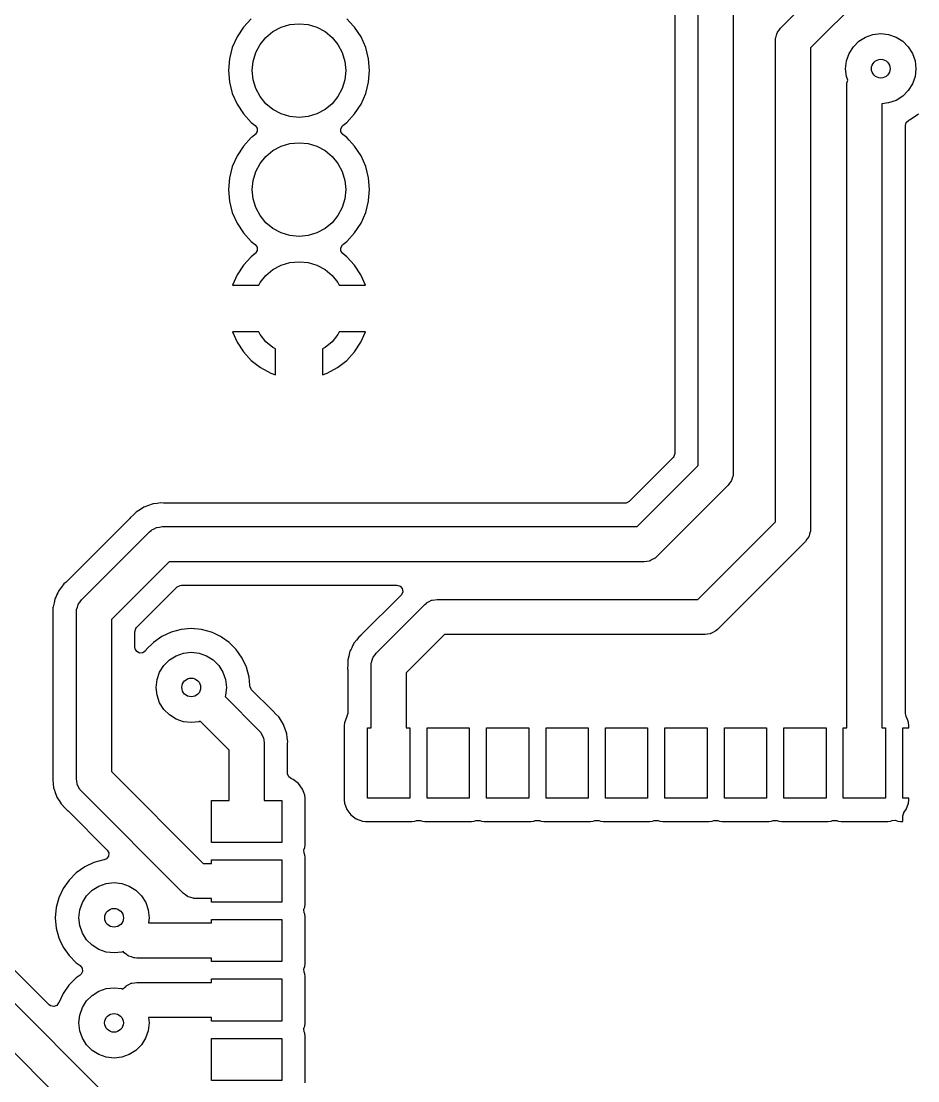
# Model space of a CAD drawing. Extents: x 4.71 to 7.86, y -5.32 to -1.9.
# Drawn here: x 5.755 to 6.508, y -4.566 to -3.676 of the extents above; entities that cross this region are included whole.
import ezdxf

# ---------------------------------------------------------------- set-up
doc = ezdxf.new("R2010")
doc.units = 0
doc.header["$MEASUREMENT"] = 0
doc.layers.add('BLACK', color=7, linetype='CONTINUOUS')

msp = doc.modelspace()

# ---------------------------------------------------------------- linework, layer by layer
at = {"layer": 'BLACK', "linetype": 'CONTINUOUS'}
for p, q in [((6.32375, -4.04908), (6.32375, -3.35637)), ((6.30404, -3.36011), (6.30404, -4.03889)), ((6.35328, -3.35888), (6.35328, -4.05519)), ((6.39303, -3.68156), (6.44984, -3.62476)), ((6.47072, -3.64564), (6.41824, -3.69812)), ((5.94797, -3.67359), (5.94134, -3.68079)), ((6.03405, -3.67987), (6.02827, -3.67359)), ((5.94134, -3.68079), (5.93599, -3.68899)), ((5.96028, -3.68936), (5.96625, -3.68446)), ((5.96625, -3.68446), (5.97305, -3.68083)), ((5.97305, -3.68083), (5.98044, -3.67859)), ((5.98044, -3.67859), (5.98812, -3.67783)), ((5.98812, -3.67783), (5.9958, -3.67859)), ((5.9958, -3.67859), (6.00319, -3.68083)), ((6.00319, -3.68083), (6.00999, -3.68446)), ((6.00999, -3.68446), (6.01596, -3.68936)), ((6.0349, -3.68079), (6.03405, -3.67987)), ((6.04025, -3.68899), (6.0349, -3.68079)), ((6.3896, -3.68756), (6.39021, -3.68552)), ((6.39021, -3.68552), (6.39039, -3.68527)), ((6.39039, -3.68527), (6.39049, -3.68498)), ((6.39049, -3.68498), (6.3918, -3.6833)), ((6.3918, -3.6833), (6.39303, -3.68156)), ((6.47072, -3.68684), (6.47729, -3.6861)), ((6.47729, -3.6861), (6.48386, -3.68684)), ((5.93599, -3.68899), (5.93205, -3.69795)), ((5.95175, -3.70213), (5.95538, -3.69533)), ((5.95538, -3.69533), (5.96028, -3.68936)), ((6.01596, -3.68936), (6.02085, -3.69533)), ((6.02085, -3.69533), (6.02449, -3.70213)), ((6.04418, -3.69795), (6.04025, -3.68899)), ((6.38871, -3.692), (6.38884, -3.69048)), ((6.38871, -4.09632), (6.38871, -3.692)), ((6.38882, -3.69018), (6.38888, -3.69)), ((6.38884, -3.69048), (6.38882, -3.69018)), ((6.38888, -3.69), (6.38891, -3.68957)), ((6.38891, -3.68957), (6.3896, -3.68756)), ((6.45421, -3.69721), (6.45888, -3.69254)), ((6.45888, -3.69254), (6.46448, -3.68902)), ((6.46448, -3.68902), (6.47072, -3.68684)), ((6.48386, -3.68684), (6.4901, -3.68902)), ((6.4901, -3.68902), (6.4957, -3.69254)), ((6.4957, -3.69254), (6.50038, -3.69721)), ((5.93205, -3.69795), (5.92965, -3.70744)), ((5.94951, -3.70952), (5.95175, -3.70213)), ((6.02449, -3.70213), (6.02673, -3.70952)), ((6.04659, -3.70744), (6.04418, -3.69795)), ((6.41824, -3.69812), (6.41824, -4.10244)), ((6.44851, -3.70905), (6.45069, -3.70281)), ((6.45069, -3.70281), (6.45421, -3.69721)), ((6.50038, -3.69721), (6.5039, -3.70281)), ((6.5039, -3.70281), (6.50608, -3.70905)), ((5.92965, -3.70744), (5.92884, -3.7172)), ((5.92965, -3.70744), (5.92965, -3.70744)), ((5.94875, -3.7172), (5.94951, -3.70952)), ((6.02673, -3.70952), (6.02749, -3.7172)), ((6.0474, -3.7172), (6.04659, -3.70744)), ((6.04659, -3.70744), (6.04659, -3.70744)), ((6.44776, -3.71562), (6.44851, -3.70905)), ((6.50608, -3.70905), (6.50682, -3.71562)), ((5.92884, -3.7172), (5.92884, -3.7172)), ((5.92884, -3.7172), (5.92965, -3.72696)), ((5.94951, -3.72488), (5.94875, -3.7172)), ((6.02749, -3.7172), (6.02673, -3.72488)), ((6.04659, -3.72696), (6.0474, -3.7172)), ((6.0474, -3.7172), (6.0474, -3.7172)), ((6.44851, -3.72219), (6.44776, -3.71562)), ((6.44956, -3.7252), (6.44851, -3.72219)), ((6.50608, -3.72219), (6.5039, -3.72844)), ((6.50682, -3.71562), (6.50608, -3.72219)), ((5.92965, -3.72696), (5.92965, -3.72696)), ((5.92965, -3.72696), (5.93205, -3.73645)), ((5.95175, -3.73227), (5.94951, -3.72488)), ((6.02673, -3.72488), (6.02449, -3.73227)), ((6.04418, -3.73645), (6.04659, -3.72696)), ((6.04659, -3.72696), (6.04659, -3.72696)), ((6.44875, -3.7294), (6.44888, -3.72788)), ((6.44875, -4.26949), (6.44875, -3.7294)), ((6.44886, -3.72758), (6.44892, -3.7274)), ((6.44888, -3.72788), (6.44886, -3.72758)), ((6.44892, -3.7274), (6.44895, -3.72697)), ((6.44895, -3.72697), (6.44956, -3.7252)), ((6.5039, -3.72844), (6.50038, -3.73403)), ((5.93205, -3.73645), (5.93599, -3.74541)), ((5.95538, -3.73907), (5.95175, -3.73227)), ((5.96028, -3.74504), (5.95538, -3.73907)), ((6.02085, -3.73907), (6.01596, -3.74504)), ((6.02449, -3.73227), (6.02085, -3.73907)), ((6.04025, -3.74541), (6.04418, -3.73645)), ((6.4957, -3.73871), (6.4901, -3.74223)), ((6.50038, -3.73403), (6.4957, -3.73871)), ((5.93599, -3.74541), (5.94134, -3.75361)), ((5.96625, -3.74993), (5.96028, -3.74504)), ((6.01596, -3.74504), (6.00999, -3.74993)), ((6.0349, -3.75361), (6.04025, -3.74541)), ((6.48386, -3.74441), (6.47828, -3.74504)), ((6.47828, -3.74504), (6.47828, -4.26949)), ((6.4901, -3.74223), (6.48386, -3.74441)), ((5.94134, -3.75361), (5.94134, -3.75361)), ((5.94134, -3.75361), (5.94797, -3.76081)), ((5.97305, -3.75357), (5.96625, -3.74993)), ((5.98044, -3.75581), (5.97305, -3.75357)), ((5.98812, -3.75657), (5.98044, -3.75581)), ((5.9958, -3.75581), (5.98812, -3.75657)), ((6.00319, -3.75357), (5.9958, -3.75581)), ((6.00999, -3.74993), (6.00319, -3.75357)), ((6.02827, -3.76081), (6.0349, -3.75361)), ((6.502, -3.75842), (6.50906, -3.75348)), ((5.94797, -3.76081), (5.95123, -3.76335)), ((5.95123, -3.76335), (5.95284, -3.76558)), ((5.95284, -3.76558), (5.95298, -3.76833)), ((6.02326, -3.76607), (6.02462, -3.76368)), ((6.0234, -3.76882), (6.02326, -3.76607)), ((6.02462, -3.76368), (6.02501, -3.76335)), ((6.02501, -3.76335), (6.02827, -3.76081)), ((6.49798, -3.76341), (6.49876, -3.76077)), ((6.49798, -3.9172), (6.49798, -3.76341)), ((6.49876, -3.76077), (6.5008, -3.75898)), ((6.5008, -3.75898), (6.502, -3.75842)), ((5.94797, -3.77359), (5.94134, -3.78079)), ((5.94892, -3.77285), (5.94797, -3.77359)), ((5.95123, -3.77105), (5.94892, -3.77285)), ((5.95162, -3.77072), (5.95123, -3.77105)), ((5.95298, -3.76833), (5.95162, -3.77072)), ((6.02501, -3.77105), (6.0234, -3.76882)), ((6.02827, -3.77359), (6.02501, -3.77105)), ((6.03026, -3.77576), (6.02827, -3.77359)), ((5.94134, -3.78079), (5.93599, -3.78899)), ((5.96028, -3.78936), (5.96625, -3.78446)), ((5.96625, -3.78446), (5.97305, -3.78083)), ((5.97305, -3.78083), (5.98044, -3.77859)), ((5.98044, -3.77859), (5.98812, -3.77783)), ((5.98812, -3.77783), (5.9958, -3.77859)), ((5.9958, -3.77859), (6.00319, -3.78083)), ((6.00319, -3.78083), (6.00999, -3.78446)), ((6.00999, -3.78446), (6.01596, -3.78936)), ((6.0349, -3.78079), (6.03026, -3.77576)), ((6.04025, -3.78899), (6.0349, -3.78079)), ((5.93599, -3.78899), (5.93205, -3.79795)), ((5.95538, -3.79533), (5.96028, -3.78936)), ((6.01596, -3.78936), (6.02085, -3.79533)), ((6.04418, -3.79795), (6.04025, -3.78899)), ((5.93205, -3.79795), (5.92965, -3.80744)), ((5.94951, -3.80952), (5.95175, -3.80213)), ((5.95175, -3.80213), (5.95538, -3.79533)), ((6.02085, -3.79533), (6.02449, -3.80213)), ((6.02449, -3.80213), (6.02673, -3.80952)), ((6.04659, -3.80744), (6.04418, -3.79795)), ((5.92965, -3.80744), (5.92884, -3.8172)), ((5.92965, -3.80744), (5.92965, -3.80744)), ((5.94875, -3.8172), (5.94951, -3.80952)), ((6.02673, -3.80952), (6.02749, -3.8172)), ((6.0474, -3.8172), (6.04659, -3.80744)), ((6.04659, -3.80744), (6.04659, -3.80744)), ((5.92884, -3.8172), (5.92884, -3.8172)), ((5.92884, -3.8172), (5.92965, -3.82696)), ((5.94951, -3.82488), (5.94875, -3.8172)), ((6.02749, -3.8172), (6.02673, -3.82488)), ((6.04663, -3.82647), (6.0474, -3.8172)), ((6.0474, -3.8172), (6.0474, -3.8172)), ((5.92965, -3.82696), (5.92965, -3.82696)), ((5.92965, -3.82696), (5.93205, -3.83645)), ((5.95175, -3.83227), (5.94951, -3.82488)), ((6.02673, -3.82488), (6.02449, -3.83227)), ((6.04418, -3.83645), (6.04659, -3.82696)), ((6.04659, -3.82696), (6.04663, -3.82647)), ((5.93205, -3.83645), (5.93599, -3.84541)), ((5.95538, -3.83907), (5.95175, -3.83227)), ((6.02449, -3.83227), (6.02085, -3.83907)), ((6.04025, -3.84541), (6.04418, -3.83645)), ((5.93599, -3.84541), (5.94134, -3.85361)), ((5.96028, -3.84504), (5.95538, -3.83907)), ((5.96625, -3.84993), (5.96028, -3.84504)), ((6.01596, -3.84504), (6.00999, -3.84993)), ((6.02085, -3.83907), (6.01596, -3.84504)), ((6.0349, -3.85361), (6.04025, -3.84541)), ((5.94134, -3.85361), (5.94134, -3.85361)), ((5.94134, -3.85361), (5.94797, -3.86081)), ((5.97305, -3.85357), (5.96625, -3.84993)), ((5.98044, -3.85581), (5.97305, -3.85357)), ((6.00319, -3.85357), (5.9958, -3.85581)), ((6.00999, -3.84993), (6.00319, -3.85357)), ((6.02827, -3.86081), (6.0349, -3.85361)), ((5.94797, -3.86081), (5.94797, -3.86081)), ((5.94797, -3.86081), (5.94797, -3.86081)), ((5.94797, -3.86081), (5.95125, -3.86336)), ((5.95125, -3.86336), (5.95285, -3.86559)), ((5.98812, -3.85657), (5.98044, -3.85581)), ((5.9958, -3.85581), (5.98812, -3.85657)), ((6.02324, -3.86608), (6.0246, -3.8637)), ((6.0246, -3.8637), (6.02499, -3.86336)), ((6.02499, -3.86336), (6.02827, -3.86081)), ((5.94799, -3.8736), (5.94136, -3.8808)), ((5.95125, -3.87106), (5.94799, -3.8736)), ((5.94799, -3.8736), (5.94799, -3.8736)), ((5.95163, -3.87073), (5.95125, -3.87106)), ((5.953, -3.86834), (5.95163, -3.87073)), ((5.95285, -3.86559), (5.953, -3.86834)), ((6.02339, -3.86883), (6.02324, -3.86608)), ((6.02499, -3.87106), (6.02339, -3.86883)), ((6.02825, -3.8736), (6.02499, -3.87106)), ((6.03488, -3.8808), (6.02825, -3.8736)), ((6.02825, -3.8736), (6.02825, -3.8736)), ((5.94136, -3.8808), (5.936, -3.889)), ((5.96625, -3.88446), (5.97305, -3.88083)), ((5.97305, -3.88083), (5.98044, -3.87859)), ((5.98044, -3.87859), (5.98812, -3.87783)), ((5.98812, -3.87783), (5.9958, -3.87859)), ((5.9958, -3.87859), (6.00319, -3.88083)), ((6.00319, -3.88083), (6.00999, -3.88446)), ((6.04023, -3.889), (6.03488, -3.8808)), ((5.936, -3.889), (5.93227, -3.89751)), ((5.95538, -3.89533), (5.96028, -3.88936)), ((5.96028, -3.88936), (5.96625, -3.88446)), ((6.00999, -3.88446), (6.01596, -3.88936)), ((6.01596, -3.88936), (6.02085, -3.89533)), ((6.04397, -3.89751), (6.04023, -3.889)), ((5.93227, -3.89751), (5.93227, -3.89751)), ((5.93227, -3.89751), (5.95421, -3.89751)), ((5.95421, -3.89751), (5.95538, -3.89533)), ((6.02085, -3.89533), (6.02202, -3.89751)), ((6.02202, -3.89751), (6.04397, -3.89751)), ((6.04397, -3.89751), (6.04397, -3.89751)), ((6.49798, -3.93688), (6.49798, -3.9172)), ((5.95421, -3.93688), (5.93227, -3.93688)), ((5.93227, -3.93688), (5.936, -3.9454)), ((5.95538, -3.93907), (5.95421, -3.93688)), ((5.96028, -3.94504), (5.95538, -3.93907)), ((6.02085, -3.93907), (6.01596, -3.94504)), ((6.02202, -3.93688), (6.02085, -3.93907)), ((6.04397, -3.93688), (6.02202, -3.93688)), ((6.04023, -3.9454), (6.04397, -3.93688)), ((6.49798, -4.24981), (6.49798, -3.93688)), ((5.936, -3.9454), (5.94136, -3.9536)), ((5.94136, -3.9536), (5.94799, -3.9608)), ((5.96625, -3.94993), (5.96028, -3.94504)), ((5.96843, -3.9511), (5.96625, -3.94993)), ((5.96843, -3.97288), (5.96843, -3.9511)), ((6.00999, -3.94993), (6.0078, -3.9511)), ((6.0078, -3.9511), (6.0078, -3.97288)), ((6.01596, -3.94504), (6.00999, -3.94993)), ((6.02825, -3.9608), (6.03488, -3.9536)), ((6.03488, -3.9536), (6.04023, -3.9454)), ((5.94799, -3.9608), (5.94799, -3.9608)), ((5.94799, -3.9608), (5.95571, -3.96681)), ((6.02053, -3.96681), (6.02825, -3.9608)), ((6.02825, -3.9608), (6.02825, -3.9608)), ((5.95571, -3.96681), (5.95571, -3.96681)), ((5.95571, -3.96681), (5.96432, -3.97147)), ((5.96432, -3.97147), (5.96432, -3.97147)), ((5.96432, -3.97147), (5.96843, -3.97288)), ((6.0078, -3.97288), (6.01192, -3.97147)), ((6.01192, -3.97147), (6.02053, -3.96681)), ((6.01192, -3.97147), (6.01192, -3.97147)), ((6.02053, -3.96681), (6.02053, -3.96681)), ((6.30261, -4.04234), (6.26563, -4.07933)), ((6.30327, -4.04153), (6.30261, -4.04234)), ((6.30404, -4.03889), (6.30327, -4.04153)), ((6.27236, -4.10047), (6.32375, -4.04908)), ((6.35238, -4.05964), (6.35178, -4.06168)), ((6.35308, -4.05762), (6.35238, -4.05964)), ((6.35311, -4.05719), (6.35308, -4.05762)), ((6.35316, -4.05702), (6.35311, -4.05719)), ((6.35328, -4.05519), (6.35315, -4.05671)), ((6.35315, -4.05671), (6.35316, -4.05702)), ((6.34895, -4.06563), (6.28891, -4.12567)), ((6.35019, -4.0639), (6.34895, -4.06563)), ((6.3515, -4.06222), (6.35019, -4.0639)), ((6.3516, -4.06193), (6.3515, -4.06222)), ((6.35178, -4.06168), (6.3516, -4.06193)), ((5.85479, -4.08594), (5.85198, -4.08763)), ((5.85756, -4.08417), (5.85479, -4.08594)), ((5.8584, -4.08377), (5.85756, -4.08417)), ((5.85756, -4.08417), (5.85756, -4.08417)), ((5.86151, -4.08272), (5.8584, -4.08376)), ((5.8584, -4.08376), (5.8584, -4.08376)), ((5.8584, -4.08376), (5.8584, -4.08377)), ((5.86459, -4.08158), (5.86151, -4.08272)), ((5.8646, -4.08158), (5.86459, -4.08158)), ((5.8655, -4.08137), (5.8646, -4.08158)), ((5.86551, -4.08137), (5.8655, -4.08137)), ((5.86877, -4.08101), (5.86551, -4.08137)), ((5.87202, -4.08057), (5.86877, -4.08101)), ((5.87426, -4.08075), (5.87202, -4.08057)), ((5.87202, -4.08057), (5.87202, -4.08057)), ((5.87202, -4.08057), (5.87202, -4.08057)), ((5.87446, -4.08076), (5.87426, -4.08075)), ((6.26217, -4.08076), (5.87446, -4.08076)), ((6.26321, -4.08065), (6.26217, -4.08076)), ((6.26563, -4.07933), (6.26321, -4.08065)), ((5.84594, -4.0935), (5.79237, -4.14708)), ((5.84653, -4.09279), (5.84594, -4.0935)), ((5.84654, -4.09278), (5.84653, -4.09279)), ((5.84892, -4.09053), (5.84654, -4.09278)), ((5.84654, -4.09278), (5.84654, -4.09278)), ((5.85124, -4.08821), (5.84892, -4.09053)), ((5.85125, -4.0882), (5.85124, -4.08821)), ((5.85124, -4.08821), (5.85124, -4.08821)), ((5.85197, -4.08763), (5.85125, -4.0882)), ((5.85198, -4.08763), (5.85197, -4.08763)), ((5.85198, -4.08763), (5.85198, -4.08763)), ((5.80524, -4.16207), (5.86252, -4.10479)), ((5.86252, -4.10479), (5.86369, -4.10381)), ((5.86369, -4.10381), (5.86389, -4.10358)), ((5.86389, -4.10358), (5.86406, -4.10349)), ((5.86406, -4.10349), (5.86438, -4.10322)), ((5.86438, -4.10322), (5.8663, -4.10228)), ((5.8663, -4.10228), (5.86817, -4.10127)), ((5.86817, -4.10127), (5.86847, -4.10122)), ((5.86847, -4.10122), (5.86875, -4.10108)), ((5.86875, -4.10108), (5.87086, -4.10082)), ((5.87086, -4.10082), (5.87296, -4.10047)), ((5.87296, -4.10047), (6.27236, -4.10047)), ((6.32342, -4.16161), (6.38871, -4.09632)), ((6.41804, -4.10487), (6.41734, -4.10688)), ((6.41807, -4.10444), (6.41804, -4.10487)), ((6.41812, -4.10426), (6.41807, -4.10444)), ((6.41824, -4.10244), (6.41811, -4.10396)), ((6.41811, -4.10396), (6.41812, -4.10426)), ((6.41391, -4.11288), (6.33997, -4.18682)), ((6.41515, -4.11114), (6.41391, -4.11288)), ((6.41646, -4.10946), (6.41515, -4.11114)), ((6.41656, -4.10917), (6.41646, -4.10946)), ((6.41674, -4.10892), (6.41656, -4.10917)), ((6.41734, -4.10688), (6.41674, -4.10892)), ((5.87908, -4.12999), (5.83044, -4.17863)), ((6.27847, -4.12999), (5.87908, -4.12999)), ((6.28057, -4.12964), (6.27847, -4.12999)), ((6.28269, -4.12938), (6.28057, -4.12964)), ((6.28296, -4.12925), (6.28269, -4.12938)), ((6.28327, -4.12919), (6.28296, -4.12925)), ((6.28514, -4.12818), (6.28327, -4.12919)), ((6.28705, -4.12725), (6.28514, -4.12818)), ((6.28738, -4.12697), (6.28705, -4.12725)), ((6.28754, -4.12688), (6.28738, -4.12697)), ((6.28775, -4.12666), (6.28754, -4.12688)), ((6.28891, -4.12567), (6.28775, -4.12666)), ((5.79051, -4.14867), (5.78852, -4.15128)), ((5.79222, -4.14721), (5.79051, -4.14867)), ((5.79237, -4.14708), (5.79222, -4.14721)), ((5.78459, -4.15762), (5.78386, -4.15909)), ((5.7853, -4.15608), (5.78459, -4.15762)), ((5.78597, -4.15464), (5.7853, -4.15608)), ((5.78646, -4.15385), (5.78597, -4.15463)), ((5.78597, -4.15463), (5.78597, -4.15464)), ((5.78597, -4.15464), (5.78597, -4.15464)), ((5.78852, -4.15128), (5.78646, -4.15384)), ((5.78646, -4.15384), (5.78646, -4.15384)), ((5.78646, -4.15384), (5.78646, -4.15385)), ((5.85158, -4.18536), (5.88581, -4.15113)), ((5.88581, -4.15113), (5.88822, -4.14981)), ((5.88822, -4.14981), (5.88926, -4.1497)), ((5.88926, -4.1497), (6.07048, -4.1497)), ((6.07393, -4.15803), (6.0402, -4.19176)), ((6.07048, -4.1497), (6.07312, -4.15047)), ((6.07312, -4.15047), (6.07492, -4.15255)), ((6.07417, -4.15778), (6.07393, -4.15803)), ((6.07531, -4.15528), (6.07417, -4.15778)), ((6.07492, -4.15255), (6.07531, -4.15528)), ((5.78212, -4.16465), (5.78132, -4.16783)), ((5.78282, -4.16144), (5.78212, -4.16465)), ((5.78313, -4.16057), (5.78282, -4.16144)), ((5.78282, -4.16144), (5.78282, -4.16144)), ((5.78282, -4.16144), (5.78282, -4.16144)), ((5.78386, -4.15909), (5.78313, -4.16056)), ((5.78313, -4.16056), (5.78313, -4.16056)), ((5.78313, -4.16056), (5.78313, -4.16057)), ((5.80181, -4.16807), (5.80241, -4.16603)), ((5.80241, -4.16603), (5.80259, -4.16578)), ((5.80259, -4.16578), (5.80269, -4.16549)), ((5.80269, -4.16549), (5.804, -4.16381)), ((5.804, -4.16381), (5.80524, -4.16207)), ((6.05307, -4.20676), (6.09389, -4.16594)), ((6.09389, -4.16594), (6.09506, -4.16495)), ((6.09506, -4.16495), (6.09526, -4.16473)), ((6.09526, -4.16473), (6.09542, -4.16464)), ((6.09542, -4.16464), (6.09575, -4.16436)), ((6.09575, -4.16436), (6.09766, -4.16343)), ((6.09766, -4.16343), (6.09954, -4.16241)), ((6.09954, -4.16241), (6.09984, -4.16236)), ((6.09984, -4.16236), (6.10012, -4.16223)), ((6.10012, -4.16223), (6.10223, -4.16196)), ((6.10223, -4.16196), (6.10433, -4.16161)), ((6.10433, -4.16161), (6.32342, -4.16161)), ((5.78121, -4.17205), (5.78112, -4.17533)), ((5.78112, -4.17533), (5.78112, -4.17534)), ((5.78112, -4.17534), (5.78121, -4.17626)), ((5.78132, -4.16784), (5.78121, -4.16876)), ((5.78121, -4.16876), (5.78121, -4.16877)), ((5.78121, -4.16877), (5.78121, -4.17205)), ((5.78121, -4.17626), (5.78121, -4.31091)), ((5.78132, -4.16783), (5.78132, -4.16784)), ((5.80091, -4.17251), (5.80104, -4.17099)), ((5.80091, -4.31241), (5.80091, -4.17251)), ((5.80103, -4.17069), (5.80108, -4.17051)), ((5.80104, -4.17099), (5.80103, -4.17069)), ((5.80108, -4.17051), (5.80112, -4.17008)), ((5.80112, -4.17008), (5.80181, -4.16807)), ((5.83044, -4.17863), (5.83044, -4.30629)), ((5.85015, -4.18881), (5.85092, -4.18617)), ((5.85015, -4.20195), (5.85015, -4.18881)), ((5.85092, -4.18617), (5.85158, -4.18536)), ((5.87281, -4.19281), (5.86576, -4.19775)), ((5.88062, -4.18917), (5.87281, -4.19281)), ((5.87281, -4.19281), (5.87281, -4.19281)), ((5.88894, -4.18694), (5.88062, -4.18917)), ((5.88062, -4.18917), (5.88062, -4.18917)), ((5.8918, -4.18669), (5.88894, -4.18694)), ((5.88894, -4.18694), (5.88894, -4.18694)), ((5.89752, -4.18619), (5.8918, -4.18669)), ((5.9061, -4.18694), (5.89752, -4.18619)), ((5.89752, -4.18619), (5.89752, -4.18619)), ((5.91442, -4.18917), (5.9061, -4.18694)), ((5.91443, -4.18917), (5.91442, -4.18917)), ((5.91442, -4.18917), (5.91442, -4.18917)), ((5.91698, -4.19036), (5.91443, -4.18917)), ((5.92223, -4.19281), (5.91698, -4.19036)), ((5.923, -4.19335), (5.92223, -4.19281)), ((5.92929, -4.19775), (5.923, -4.19335)), ((6.03834, -4.19335), (6.03636, -4.19596)), ((6.04006, -4.1919), (6.03834, -4.19335)), ((6.0402, -4.19176), (6.04006, -4.1919)), ((6.11045, -4.19114), (6.07828, -4.22331)), ((6.32953, -4.19114), (6.11045, -4.19114)), ((6.33163, -4.19079), (6.32953, -4.19114)), ((6.33374, -4.19053), (6.33163, -4.19079)), ((6.33402, -4.19039), (6.33374, -4.19053)), ((6.33432, -4.19034), (6.33402, -4.19039)), ((6.3362, -4.18933), (6.33432, -4.19034)), ((6.33811, -4.18839), (6.3362, -4.18933)), ((6.33844, -4.18812), (6.33811, -4.18839)), ((6.3386, -4.18803), (6.33844, -4.18812)), ((6.33881, -4.1878), (6.3386, -4.18803)), ((6.33997, -4.18682), (6.33881, -4.1878)), ((5.85029, -4.20314), (5.85015, -4.20195)), ((5.86576, -4.19775), (5.85966, -4.20384)), ((5.93252, -4.20098), (5.92929, -4.19775)), ((5.93538, -4.20384), (5.93252, -4.20098)), ((6.03243, -4.2023), (6.03188, -4.2034)), ((6.03319, -4.20064), (6.03243, -4.2023)), ((6.0338, -4.19932), (6.03319, -4.20064)), ((6.03381, -4.19931), (6.0338, -4.19932)), ((6.0338, -4.19932), (6.0338, -4.19932)), ((6.0343, -4.19853), (6.03381, -4.19931)), ((6.03636, -4.19596), (6.0343, -4.19852)), ((6.0343, -4.19852), (6.0343, -4.19852)), ((6.0343, -4.19852), (6.0343, -4.19853)), ((5.85169, -4.20551), (5.85029, -4.20314)), ((5.85414, -4.20675), (5.85169, -4.20551)), ((5.85688, -4.20647), (5.85414, -4.20675)), ((5.85903, -4.20475), (5.85688, -4.20647)), ((5.85966, -4.20384), (5.85903, -4.20475)), ((5.87911, -4.21253), (5.88471, -4.20901)), ((5.88471, -4.20901), (5.89095, -4.20682)), ((5.89095, -4.20682), (5.89752, -4.20608)), ((5.89752, -4.20608), (5.90409, -4.20682)), ((5.90409, -4.20682), (5.91033, -4.20901)), ((5.91033, -4.20901), (5.91593, -4.21253)), ((5.94032, -4.2109), (5.93538, -4.20384)), ((5.94396, -4.21871), (5.94032, -4.2109)), ((5.94032, -4.2109), (5.94032, -4.2109)), ((5.94032, -4.2109), (5.94032, -4.2109)), ((6.02995, -4.20933), (6.02916, -4.21252)), ((6.03066, -4.20613), (6.02995, -4.20933)), ((6.03097, -4.20525), (6.03066, -4.20612)), ((6.03066, -4.20612), (6.03066, -4.20612)), ((6.03066, -4.20612), (6.03066, -4.20613)), ((6.03188, -4.2034), (6.03097, -4.20524)), ((6.03097, -4.20524), (6.03097, -4.20524)), ((6.03097, -4.20524), (6.03097, -4.20525)), ((6.04964, -4.21275), (6.05025, -4.21071)), ((6.05025, -4.21071), (6.05043, -4.21046)), ((6.05043, -4.21046), (6.05053, -4.21017)), ((6.05053, -4.21017), (6.05184, -4.20849)), ((6.05184, -4.20849), (6.05307, -4.20676)), ((5.87092, -4.2228), (5.87444, -4.2172)), ((5.87444, -4.2172), (5.87911, -4.21253)), ((5.91593, -4.21253), (5.92061, -4.2172)), ((5.92061, -4.2172), (5.92413, -4.2228)), ((5.94619, -4.22703), (5.94396, -4.21871)), ((6.02904, -4.21673), (6.02896, -4.22001)), ((6.02896, -4.22001), (6.02896, -4.22002)), ((6.02896, -4.22002), (6.02904, -4.22094)), ((6.02905, -4.21344), (6.02904, -4.21345)), ((6.02904, -4.21345), (6.02904, -4.21673)), ((6.02916, -4.21252), (6.02905, -4.21344)), ((6.02916, -4.21252), (6.02916, -4.21252)), ((6.04875, -4.2172), (6.04888, -4.21568)), ((6.04875, -4.26949), (6.04875, -4.2172)), ((6.04886, -4.21537), (6.04892, -4.21519)), ((6.04888, -4.21568), (6.04886, -4.21537)), ((6.04892, -4.21519), (6.04895, -4.21477)), ((6.04895, -4.21477), (6.04964, -4.21275)), ((5.86799, -4.23561), (5.86874, -4.22904)), ((5.86874, -4.22904), (5.87092, -4.2228)), ((5.92413, -4.2228), (5.92631, -4.22904)), ((5.92631, -4.22904), (5.92705, -4.23561)), ((5.94677, -4.23369), (5.94619, -4.22703)), ((6.02904, -4.22094), (6.02904, -4.25739)), ((6.07828, -4.22331), (6.07828, -4.26949)), ((5.86874, -4.24218), (5.86799, -4.23561)), ((5.92705, -4.23561), (5.92631, -4.24218)), ((5.94685, -4.23458), (5.94677, -4.23369)), ((5.94695, -4.23519), (5.94685, -4.23458)), ((5.94826, -4.23761), (5.94695, -4.23519)), ((5.96575, -4.2551), (5.94826, -4.23761)), ((5.87092, -4.24842), (5.86874, -4.24218)), ((5.92631, -4.24218), (5.92596, -4.24317)), ((5.92596, -4.24317), (5.95446, -4.27167)), ((5.87444, -4.25402), (5.87092, -4.24842)), ((5.87911, -4.2587), (5.87444, -4.25402)), ((5.96646, -4.25568), (5.96575, -4.2551)), ((5.96647, -4.25569), (5.96646, -4.25568)), ((5.96873, -4.25807), (5.96647, -4.25569)), ((6.49798, -4.25739), (6.49798, -4.24981)), ((5.88471, -4.26222), (5.87911, -4.2587)), ((5.89095, -4.2644), (5.88471, -4.26222)), ((5.89752, -4.26514), (5.89095, -4.2644)), ((5.90409, -4.2644), (5.89752, -4.26514)), ((5.90508, -4.26405), (5.90409, -4.2644)), ((5.92926, -4.28823), (5.90508, -4.26405)), ((5.97105, -4.26039), (5.96873, -4.25807)), ((5.97105, -4.2604), (5.97105, -4.26039)), ((5.97162, -4.26113), (5.97105, -4.2604)), ((5.97163, -4.26113), (5.97162, -4.26113)), ((5.97254, -4.26265), (5.97163, -4.26113)), ((5.97332, -4.26394), (5.97254, -4.26265)), ((5.97509, -4.26671), (5.97332, -4.26394)), ((6.02634, -4.26526), (6.0261, -4.26756)), ((6.02832, -4.25995), (6.02634, -4.26526)), ((6.02845, -4.25973), (6.02832, -4.25995)), ((6.02904, -4.25739), (6.02845, -4.25973)), ((6.49858, -4.25973), (6.49798, -4.25739)), ((6.4987, -4.25995), (6.49858, -4.25973)), ((6.49969, -4.26261), (6.4987, -4.25995)), ((6.4987, -4.25995), (6.4987, -4.25995)), ((6.50019, -4.26394), (6.49969, -4.26261)), ((6.50068, -4.26526), (6.50019, -4.26394)), ((6.50093, -4.26761), (6.50068, -4.26526)), ((5.95446, -4.27167), (5.95545, -4.27284)), ((5.95545, -4.27284), (5.95568, -4.27305)), ((5.95568, -4.27305), (5.95576, -4.27321)), ((5.95576, -4.27321), (5.95604, -4.27354)), ((5.95604, -4.27354), (5.95698, -4.27545)), ((5.97509, -4.26672), (5.97509, -4.26671)), ((5.97549, -4.26755), (5.97509, -4.26672)), ((5.97549, -4.26756), (5.97549, -4.26755)), ((5.97654, -4.27067), (5.97549, -4.26756)), ((5.97549, -4.26756), (5.97549, -4.26756)), ((5.97767, -4.27375), (5.97654, -4.27067)), ((5.97788, -4.27465), (5.97767, -4.27375)), ((5.97767, -4.27375), (5.97767, -4.27375)), ((6.0261, -4.26756), (6.02609, -4.26761)), ((6.02609, -4.26761), (6.02609, -4.26761)), ((6.02609, -4.26761), (6.02609, -4.33043)), ((6.0458, -4.32855), (6.0458, -4.26949)), ((6.0458, -4.26949), (6.04875, -4.26949)), ((6.07828, -4.26949), (6.08123, -4.26949)), ((6.08123, -4.26949), (6.08123, -4.32855)), ((6.0958, -4.32855), (6.0958, -4.26949)), ((6.0958, -4.26949), (6.13123, -4.26949)), ((6.13123, -4.26949), (6.13123, -4.32855)), ((6.1458, -4.32855), (6.1458, -4.26949)), ((6.1458, -4.26949), (6.18123, -4.26949)), ((6.18123, -4.26949), (6.18123, -4.32855)), ((6.1958, -4.32855), (6.1958, -4.26949)), ((6.1958, -4.26949), (6.23123, -4.26949)), ((6.23123, -4.26949), (6.23123, -4.32855)), ((6.2458, -4.32855), (6.2458, -4.26949)), ((6.2458, -4.26949), (6.28123, -4.26949)), ((6.28123, -4.26949), (6.28123, -4.32855)), ((6.2958, -4.32855), (6.2958, -4.26949)), ((6.2958, -4.26949), (6.33123, -4.26949)), ((6.33123, -4.26949), (6.33123, -4.32855)), ((6.3458, -4.32855), (6.3458, -4.26949)), ((6.3458, -4.26949), (6.38123, -4.26949)), ((6.38123, -4.26949), (6.38123, -4.32855)), ((6.3958, -4.32855), (6.3958, -4.26949)), ((6.3958, -4.26949), (6.43123, -4.26949)), ((6.43123, -4.26949), (6.43123, -4.32855)), ((6.4458, -4.32855), (6.4458, -4.26949)), ((6.4458, -4.26949), (6.44875, -4.26949)), ((6.47828, -4.26949), (6.48123, -4.26949)), ((6.48123, -4.26949), (6.48123, -4.32855)), ((6.4958, -4.32855), (6.4958, -4.26949)), ((6.4958, -4.26949), (6.50093, -4.26949)), ((6.50093, -4.26949), (6.50093, -4.26761)), ((5.95698, -4.27545), (5.95799, -4.27732)), ((5.95799, -4.27732), (5.95804, -4.27762)), ((5.95804, -4.27762), (5.95817, -4.2779)), ((5.95817, -4.2779), (5.95844, -4.28001)), ((5.95844, -4.28001), (5.95879, -4.28211)), ((5.95879, -4.28211), (5.95879, -4.33052)), ((5.97789, -4.27466), (5.97788, -4.27465)), ((5.97824, -4.27792), (5.97789, -4.27466)), ((5.97868, -4.28118), (5.97824, -4.27792)), ((5.9785, -4.28342), (5.97857, -4.28261)), ((5.97857, -4.28261), (5.97868, -4.28118)), ((5.92926, -4.33052), (5.92926, -4.28823)), ((5.97849, -4.28361), (5.9785, -4.28342)), ((5.97849, -4.30794), (5.97849, -4.28361)), ((5.83044, -4.30629), (5.90762, -4.38347)), ((5.97851, -4.30829), (5.97849, -4.30794)), ((5.97947, -4.31086), (5.97851, -4.30829)), ((5.7812, -4.3111), (5.78102, -4.31334)), ((5.78102, -4.31334), (5.78146, -4.3166)), ((5.78121, -4.31091), (5.7812, -4.3111)), ((5.78146, -4.3166), (5.78182, -4.31986)), ((5.80126, -4.31451), (5.80091, -4.31241)), ((5.80153, -4.31662), (5.80126, -4.31451)), ((5.80166, -4.3169), (5.80153, -4.31662)), ((5.80171, -4.3172), (5.80166, -4.3169)), ((5.80273, -4.31907), (5.80171, -4.3172)), ((5.98167, -4.31251), (5.97947, -4.31086)), ((5.98309, -4.31304), (5.98167, -4.31251)), ((5.98763, -4.31644), (5.98309, -4.31304)), ((5.99102, -4.32098), (5.98763, -4.31644)), ((5.98763, -4.31644), (5.98763, -4.31644)), ((5.78182, -4.31986), (5.78182, -4.31986)), ((5.78182, -4.31986), (5.78182, -4.31987)), ((5.78182, -4.31987), (5.78203, -4.32077)), ((5.78203, -4.32077), (5.78203, -4.32077)), ((5.78203, -4.32077), (5.78203, -4.32077)), ((5.78203, -4.32077), (5.78203, -4.32077)), ((5.78203, -4.32077), (5.78211, -4.32098)), ((5.78211, -4.32098), (5.78316, -4.32385)), ((5.78316, -4.32385), (5.78421, -4.32696)), ((5.78421, -4.32696), (5.78421, -4.32696)), ((5.78421, -4.32696), (5.78421, -4.32697)), ((5.78421, -4.32697), (5.78461, -4.3278)), ((5.80366, -4.32098), (5.80273, -4.31907)), ((5.80394, -4.32131), (5.80366, -4.32098)), ((5.80403, -4.32147), (5.80394, -4.32131)), ((5.80425, -4.32168), (5.80403, -4.32147)), ((5.80524, -4.32285), (5.80425, -4.32168)), ((5.89107, -4.40867), (5.80524, -4.32285)), ((5.9921, -4.32385), (5.99102, -4.32098)), ((5.99102, -4.32098), (5.99102, -4.32098)), ((5.993, -4.32628), (5.9921, -4.32385)), ((5.99326, -4.32863), (5.993, -4.32628)), ((5.78461, -4.3278), (5.78462, -4.32781)), ((5.78462, -4.32781), (5.78462, -4.32781)), ((5.78462, -4.32781), (5.78462, -4.32781)), ((5.78462, -4.32781), (5.78514, -4.32863)), ((5.78514, -4.32863), (5.78629, -4.33043)), ((5.78629, -4.33043), (5.78638, -4.33058)), ((5.78638, -4.33058), (5.78808, -4.33339)), ((5.78808, -4.33339), (5.78808, -4.33339)), ((5.78808, -4.33339), (5.78865, -4.33412)), ((5.78865, -4.33412), (5.78865, -4.33413)), ((5.78865, -4.33413), (5.79098, -4.33645)), ((5.79098, -4.33645), (5.79253, -4.33809)), ((5.9145, -4.36595), (5.9145, -4.33052)), ((5.9145, -4.33052), (5.92926, -4.33052)), ((5.95879, -4.33052), (5.97355, -4.33052)), ((5.97355, -4.33052), (5.97355, -4.36595)), ((5.99326, -4.36783), (5.99326, -4.32863)), ((6.02609, -4.33043), (6.02609, -4.33043)), ((6.02609, -4.33043), (6.02634, -4.33278)), ((6.02634, -4.33278), (6.02832, -4.33809)), ((6.08123, -4.32855), (6.0458, -4.32855)), ((6.13123, -4.32855), (6.0958, -4.32855)), ((6.18123, -4.32855), (6.1458, -4.32855)), ((6.23123, -4.32855), (6.1958, -4.32855)), ((6.28123, -4.32855), (6.2458, -4.32855)), ((6.33123, -4.32855), (6.2958, -4.32855)), ((6.38123, -4.32855), (6.3458, -4.32855)), ((6.43123, -4.32855), (6.3958, -4.32855)), ((6.48123, -4.32855), (6.4458, -4.32855)), ((6.50093, -4.32855), (6.4958, -4.32855)), ((6.4987, -4.33809), (6.50068, -4.33278)), ((6.50068, -4.33278), (6.50093, -4.33043)), ((6.50093, -4.33043), (6.50093, -4.32855)), ((5.79253, -4.33809), (5.79323, -4.33883)), ((5.79323, -4.33883), (5.79324, -4.33884)), ((5.79324, -4.33884), (5.79395, -4.33942)), ((5.79395, -4.33942), (5.82678, -4.37225)), ((6.02832, -4.33809), (6.02832, -4.33809)), ((6.02832, -4.33809), (6.03172, -4.34262)), ((6.03172, -4.34262), (6.03172, -4.34262)), ((6.03172, -4.34262), (6.03626, -4.34602)), ((6.4958, -4.34359), (6.49657, -4.34095)), ((6.4958, -4.34823), (6.4958, -4.34359)), ((6.49657, -4.34095), (6.49677, -4.34067)), ((6.49677, -4.34067), (6.4987, -4.33809)), ((6.03626, -4.34602), (6.03626, -4.34602)), ((6.03626, -4.34602), (6.04156, -4.348)), ((6.04156, -4.348), (6.04156, -4.348)), ((6.04156, -4.348), (6.04184, -4.34803)), ((6.04184, -4.34803), (6.04391, -4.34825)), ((6.04391, -4.34825), (6.08311, -4.34825)), ((6.08311, -4.34825), (6.08546, -4.348)), ((6.08546, -4.348), (6.08681, -4.3475)), ((6.08681, -4.3475), (6.08955, -4.3473)), ((6.08955, -4.3473), (6.09022, -4.3475)), ((6.09022, -4.3475), (6.09156, -4.348)), ((6.09156, -4.348), (6.09156, -4.348)), ((6.09156, -4.348), (6.09184, -4.34803)), ((6.09184, -4.34803), (6.09391, -4.34825)), ((6.09391, -4.34825), (6.13311, -4.34825)), ((6.13311, -4.34825), (6.13546, -4.348)), ((6.13546, -4.348), (6.13681, -4.3475)), ((6.13681, -4.3475), (6.13955, -4.3473)), ((6.13955, -4.3473), (6.14022, -4.3475)), ((6.14022, -4.3475), (6.14156, -4.348)), ((6.14156, -4.348), (6.14156, -4.348)), ((6.14156, -4.348), (6.14184, -4.34803)), ((6.14184, -4.34803), (6.14391, -4.34825)), ((6.14391, -4.34825), (6.18311, -4.34825)), ((6.18311, -4.34825), (6.18546, -4.348)), ((6.18546, -4.348), (6.18681, -4.3475)), ((6.18681, -4.3475), (6.18955, -4.3473)), ((6.18955, -4.3473), (6.19022, -4.3475)), ((6.19022, -4.3475), (6.19156, -4.348)), ((6.19156, -4.348), (6.19156, -4.348)), ((6.19156, -4.348), (6.19184, -4.34803)), ((6.19184, -4.34803), (6.19391, -4.34825)), ((6.19391, -4.34825), (6.23311, -4.34825)), ((6.23311, -4.34825), (6.23546, -4.348)), ((6.23546, -4.348), (6.23681, -4.3475)), ((6.23681, -4.3475), (6.23955, -4.3473)), ((6.23955, -4.3473), (6.24022, -4.3475)), ((6.24022, -4.3475), (6.24156, -4.348)), ((6.24156, -4.348), (6.24156, -4.348)), ((6.24156, -4.348), (6.24184, -4.34803)), ((6.24184, -4.34803), (6.24391, -4.34825)), ((6.24391, -4.34825), (6.28311, -4.34825)), ((6.28311, -4.34825), (6.28546, -4.348)), ((6.28546, -4.348), (6.28681, -4.3475)), ((6.28681, -4.3475), (6.28955, -4.3473)), ((6.28955, -4.3473), (6.29022, -4.3475)), ((6.29022, -4.3475), (6.29156, -4.348)), ((6.29156, -4.348), (6.29156, -4.348)), ((6.29156, -4.348), (6.29184, -4.34803)), ((6.29184, -4.34803), (6.29391, -4.34825)), ((6.29391, -4.34825), (6.33311, -4.34825)), ((6.33311, -4.34825), (6.33546, -4.348)), ((6.33546, -4.348), (6.33681, -4.3475)), ((6.33681, -4.3475), (6.33955, -4.3473)), ((6.33955, -4.3473), (6.34022, -4.3475)), ((6.34022, -4.3475), (6.34156, -4.348)), ((6.34156, -4.348), (6.34156, -4.348)), ((6.34156, -4.348), (6.34184, -4.34803)), ((6.34184, -4.34803), (6.34391, -4.34825)), ((6.34391, -4.34825), (6.38311, -4.34825)), ((6.38311, -4.34825), (6.38546, -4.348)), ((6.38546, -4.348), (6.38681, -4.3475)), ((6.38681, -4.3475), (6.38955, -4.3473)), ((6.38955, -4.3473), (6.39022, -4.3475)), ((6.39022, -4.3475), (6.39156, -4.348)), ((6.39156, -4.348), (6.39156, -4.348)), ((6.39156, -4.348), (6.39184, -4.34803)), ((6.39184, -4.34803), (6.39391, -4.34825)), ((6.39391, -4.34825), (6.43311, -4.34825)), ((6.43311, -4.34825), (6.43546, -4.348)), ((6.43546, -4.348), (6.43681, -4.3475)), ((6.43681, -4.3475), (6.43955, -4.3473)), ((6.43955, -4.3473), (6.44022, -4.3475)), ((6.44022, -4.3475), (6.44156, -4.348)), ((6.44156, -4.348), (6.44156, -4.348)), ((6.44156, -4.348), (6.44184, -4.34803)), ((6.44184, -4.34803), (6.44391, -4.34825)), ((6.44391, -4.34825), (6.48311, -4.34825)), ((6.48311, -4.34825), (6.48546, -4.348)), ((6.48546, -4.348), (6.48684, -4.34749)), ((6.48684, -4.34749), (6.48958, -4.34729)), ((6.48958, -4.34729), (6.49025, -4.34749)), ((6.49025, -4.34749), (6.49157, -4.34798)), ((6.49157, -4.34798), (6.49391, -4.34823)), ((6.49391, -4.34823), (6.49391, -4.34823)), ((6.49391, -4.34823), (6.4958, -4.34823)), ((5.82678, -4.37225), (5.8281, -4.37467)), ((5.97355, -4.36595), (5.9145, -4.36595)), ((5.99231, -4.3722), (5.9925, -4.37153)), ((5.9925, -4.37494), (5.99231, -4.3722)), ((5.9925, -4.37153), (5.993, -4.37018)), ((5.993, -4.37018), (5.99326, -4.36783)), ((5.82403, -4.38054), (5.8157, -4.38277)), ((5.82417, -4.38051), (5.82403, -4.38054)), ((5.82403, -4.38054), (5.82403, -4.38054)), ((5.82403, -4.38054), (5.82403, -4.38054)), ((5.82403, -4.38054), (5.82403, -4.38054)), ((5.82625, -4.37961), (5.82417, -4.38051)), ((5.8279, -4.37741), (5.82625, -4.37961)), ((5.8281, -4.37467), (5.8279, -4.37741)), ((5.9145, -4.38347), (5.9145, -4.38052)), ((5.9145, -4.38052), (5.97355, -4.38052)), ((5.97355, -4.38052), (5.97355, -4.41595)), ((5.993, -4.37628), (5.9925, -4.37494)), ((5.99326, -4.37863), (5.993, -4.37628)), ((5.99326, -4.41783), (5.99326, -4.37863)), ((5.8079, -4.38641), (5.80084, -4.39135)), ((5.8157, -4.38277), (5.8079, -4.38641)), ((5.8079, -4.38641), (5.8079, -4.38641)), ((5.8157, -4.38277), (5.8157, -4.38277)), ((5.90762, -4.38347), (5.9145, -4.38347)), ((5.79475, -4.39744), (5.78981, -4.4045)), ((5.80084, -4.39135), (5.79475, -4.39744)), ((5.78981, -4.4045), (5.78617, -4.4123)), ((5.78981, -4.4045), (5.78981, -4.4045)), ((5.80952, -4.4108), (5.8142, -4.40612)), ((5.8142, -4.40612), (5.8198, -4.4026)), ((5.8198, -4.4026), (5.82604, -4.40042)), ((5.82604, -4.40042), (5.83261, -4.39968)), ((5.83261, -4.39968), (5.83918, -4.40042)), ((5.83918, -4.40042), (5.84542, -4.4026)), ((5.84542, -4.4026), (5.85102, -4.40612)), ((5.85102, -4.40612), (5.85569, -4.4108)), ((5.78617, -4.4123), (5.78394, -4.42063)), ((5.78617, -4.4123), (5.78617, -4.4123)), ((5.80382, -4.42264), (5.806, -4.4164)), ((5.806, -4.4164), (5.80952, -4.4108)), ((5.85569, -4.4108), (5.85921, -4.4164)), ((5.85921, -4.4164), (5.86139, -4.42264)), ((5.8928, -4.40991), (5.89107, -4.40867)), ((5.89448, -4.41122), (5.8928, -4.40991)), ((5.89477, -4.41132), (5.89448, -4.41122)), ((5.89502, -4.4115), (5.89477, -4.41132)), ((5.89706, -4.4121), (5.89502, -4.4115)), ((5.89907, -4.4128), (5.89706, -4.4121)), ((5.8995, -4.41283), (5.89907, -4.4128)), ((5.89968, -4.41288), (5.8995, -4.41283)), ((5.89998, -4.41287), (5.89968, -4.41288)), ((5.90151, -4.413), (5.89998, -4.41287)), ((5.9145, -4.413), (5.90151, -4.413)), ((5.9145, -4.41595), (5.9145, -4.413)), ((5.97355, -4.41595), (5.9145, -4.41595)), ((5.78394, -4.42063), (5.78319, -4.42921)), ((5.78394, -4.42063), (5.78394, -4.42063)), ((5.80308, -4.42921), (5.80382, -4.42264)), ((5.86139, -4.42264), (5.86213, -4.42921)), ((5.99231, -4.4222), (5.9925, -4.42153)), ((5.9925, -4.42494), (5.99231, -4.4222)), ((5.9925, -4.42153), (5.993, -4.42018)), ((5.993, -4.42628), (5.9925, -4.42494)), ((5.993, -4.42018), (5.99326, -4.41783)), ((5.78319, -4.42921), (5.78319, -4.42921)), ((5.78319, -4.42921), (5.78394, -4.43779)), ((5.80382, -4.43578), (5.80308, -4.42921)), ((5.86213, -4.42921), (5.86165, -4.43347)), ((5.86165, -4.43347), (5.9145, -4.43347)), ((5.9145, -4.43347), (5.9145, -4.43052)), ((5.9145, -4.43052), (5.97355, -4.43052)), ((5.97355, -4.43052), (5.97355, -4.46595)), ((5.99326, -4.42863), (5.993, -4.42628)), ((5.99326, -4.46783), (5.99326, -4.42863)), ((5.78394, -4.43779), (5.78394, -4.43779)), ((5.78394, -4.43779), (5.78617, -4.44611)), ((5.806, -4.44202), (5.80382, -4.43578)), ((5.80952, -4.44762), (5.806, -4.44202)), ((5.78617, -4.44611), (5.78617, -4.44611)), ((5.78617, -4.44611), (5.78617, -4.44611)), ((5.78617, -4.44611), (5.78707, -4.44805)), ((5.78707, -4.44805), (5.78981, -4.45392)), ((5.8142, -4.45229), (5.80952, -4.44762)), ((5.8198, -4.45581), (5.8142, -4.45229)), ((5.77806, -4.50244), (5.73347, -4.45785)), ((5.78981, -4.45392), (5.78981, -4.45392)), ((5.78981, -4.45392), (5.79475, -4.46097)), ((5.79475, -4.46097), (5.79475, -4.46097)), ((5.79475, -4.46097), (5.80084, -4.46707)), ((5.82604, -4.45799), (5.8198, -4.45581)), ((5.83261, -4.45873), (5.82604, -4.45799)), ((5.83918, -4.45799), (5.83261, -4.45873)), ((5.84017, -4.45765), (5.83918, -4.45799)), ((5.84119, -4.45867), (5.84017, -4.45765)), ((5.84293, -4.45991), (5.84119, -4.45867)), ((5.84461, -4.46122), (5.84293, -4.45991)), ((5.8449, -4.46132), (5.84461, -4.46122)), ((5.84515, -4.4615), (5.8449, -4.46132)), ((5.71233, -4.46458), (5.83122, -4.58347)), ((5.80084, -4.46707), (5.80409, -4.46934)), ((5.80409, -4.46934), (5.80581, -4.47149)), ((5.84719, -4.4621), (5.84515, -4.4615)), ((5.8492, -4.4628), (5.84719, -4.4621)), ((5.84963, -4.46283), (5.8492, -4.4628)), ((5.84981, -4.46288), (5.84963, -4.46283)), ((5.85011, -4.46287), (5.84981, -4.46288)), ((5.85163, -4.463), (5.85011, -4.46287)), ((5.9145, -4.463), (5.85163, -4.463)), ((5.9145, -4.46595), (5.9145, -4.463)), ((5.97355, -4.46595), (5.9145, -4.46595)), ((5.9925, -4.47153), (5.993, -4.47018)), ((5.993, -4.47018), (5.99326, -4.46783)), ((5.80409, -4.47734), (5.80079, -4.47964)), ((5.80485, -4.47668), (5.80409, -4.47734)), ((5.80609, -4.47422), (5.80485, -4.47668)), ((5.80581, -4.47149), (5.80609, -4.47422)), ((5.99231, -4.4722), (5.9925, -4.47153)), ((5.9925, -4.47494), (5.99231, -4.4722)), ((5.993, -4.47628), (5.9925, -4.47494)), ((5.99326, -4.47863), (5.993, -4.47628)), ((5.99326, -4.51783), (5.99326, -4.47863)), ((5.81466, -4.60867), (5.68713, -4.48114)), ((5.7947, -4.48573), (5.78976, -4.49279)), ((5.80079, -4.47964), (5.7947, -4.48573)), ((5.82599, -4.48871), (5.83256, -4.48797)), ((5.83256, -4.48797), (5.83913, -4.48871)), ((5.84012, -4.48906), (5.84139, -4.48779)), ((5.84139, -4.48779), (5.84256, -4.48681)), ((5.84256, -4.48681), (5.84276, -4.48658)), ((5.84276, -4.48658), (5.84292, -4.48649)), ((5.84292, -4.48649), (5.84325, -4.48622)), ((5.84325, -4.48622), (5.84516, -4.48528)), ((5.84516, -4.48528), (5.84704, -4.48427)), ((5.84704, -4.48427), (5.84734, -4.48422)), ((5.84734, -4.48422), (5.84762, -4.48408)), ((5.84762, -4.48408), (5.84973, -4.48382)), ((5.84973, -4.48382), (5.85183, -4.48347)), ((5.85183, -4.48347), (5.9145, -4.48347)), ((5.9145, -4.48347), (5.9145, -4.48052)), ((5.9145, -4.48052), (5.97355, -4.48052)), ((5.97355, -4.48052), (5.97355, -4.51595)), ((5.78976, -4.49279), (5.78612, -4.5006)), ((5.78976, -4.49279), (5.78976, -4.49279)), ((5.80948, -4.49909), (5.81415, -4.49442)), ((5.81415, -4.49442), (5.81975, -4.4909)), ((5.81975, -4.4909), (5.82599, -4.48871)), ((5.83913, -4.48871), (5.84012, -4.48906)), ((5.77921, -4.50329), (5.77806, -4.50244)), ((5.7819, -4.50386), (5.77921, -4.50329)), ((5.78447, -4.50288), (5.7819, -4.50386)), ((5.78601, -4.50078), (5.78447, -4.50288)), ((5.78603, -4.50079), (5.78601, -4.50078)), ((5.78608, -4.50068), (5.78603, -4.50079)), ((5.7861, -4.50066), (5.78608, -4.50068)), ((5.78612, -4.5006), (5.7861, -4.50066)), ((5.80377, -4.51093), (5.80596, -4.50469)), ((5.80596, -4.50469), (5.80948, -4.49909)), ((5.80303, -4.5175), (5.80377, -4.51093)), ((5.9145, -4.513), (5.86158, -4.513)), ((5.86158, -4.513), (5.86209, -4.5175)), ((5.9145, -4.51595), (5.9145, -4.513)), ((5.80377, -4.52407), (5.80303, -4.5175)), ((5.86209, -4.5175), (5.86135, -4.52407)), ((5.97355, -4.51595), (5.9145, -4.51595)), ((5.99231, -4.5222), (5.9925, -4.52153)), ((5.9925, -4.52494), (5.99231, -4.5222)), ((5.9925, -4.52153), (5.993, -4.52018)), ((5.993, -4.52018), (5.99326, -4.51783)), ((5.80596, -4.53031), (5.80377, -4.52407)), ((5.80948, -4.53591), (5.80596, -4.53031)), ((5.85917, -4.53031), (5.85565, -4.53591)), ((5.86135, -4.52407), (5.85917, -4.53031)), ((5.9145, -4.56595), (5.9145, -4.53052)), ((5.9145, -4.53052), (5.97355, -4.53052)), ((5.97355, -4.53052), (5.97355, -4.56595)), ((5.993, -4.52628), (5.9925, -4.52494)), ((5.99326, -4.52863), (5.993, -4.52628)), ((5.99326, -4.56783), (5.99326, -4.52863)), ((5.81415, -4.54059), (5.80948, -4.53591)), ((5.81975, -4.5441), (5.81415, -4.54059)), ((5.85097, -4.54059), (5.84537, -4.5441)), ((5.85565, -4.53591), (5.85097, -4.54059)), ((5.82599, -4.54629), (5.81975, -4.5441)), ((5.83256, -4.54703), (5.82599, -4.54629)), ((5.83913, -4.54629), (5.83256, -4.54703)), ((5.84537, -4.5441), (5.83913, -4.54629)), ((5.97355, -4.56595), (5.9145, -4.56595))]:
    msp.add_line(p, q, dxfattribs=at)
at = {"layer": 'BLACK'}
for centre in [(6.47729, -3.71562), (5.89752, -4.23561), (5.83261, -4.42921), (5.83256, -4.5175)]:
    msp.add_circle(centre, 0.00787, dxfattribs=at)

doc.saveas('drawing.dxf')
